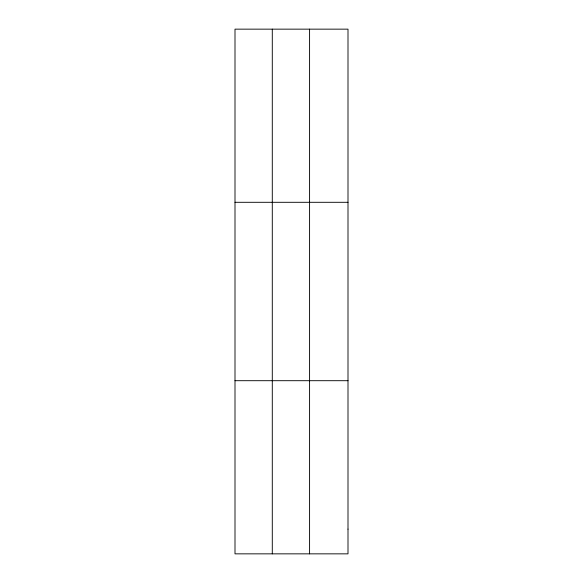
<?xml version="1.0" encoding="UTF-8"?>
<svg xmlns="http://www.w3.org/2000/svg" width="583" height="583" viewBox="0 0 583 583"><rect width="100%" height="100%" fill="white"/><g stroke="black" fill="none" stroke-linecap="round" stroke-linejoin="round"><path stroke-width="0.87" d="M272.29 29.15L272.29 553.85M309.58 29.15L309.58 553.85M235 202.301L348 202.301M235 380.699L348 380.699M348 529.116L348 553.85L235 553.85L235 29.15L348 29.15L348 529.116"/></g></svg>
